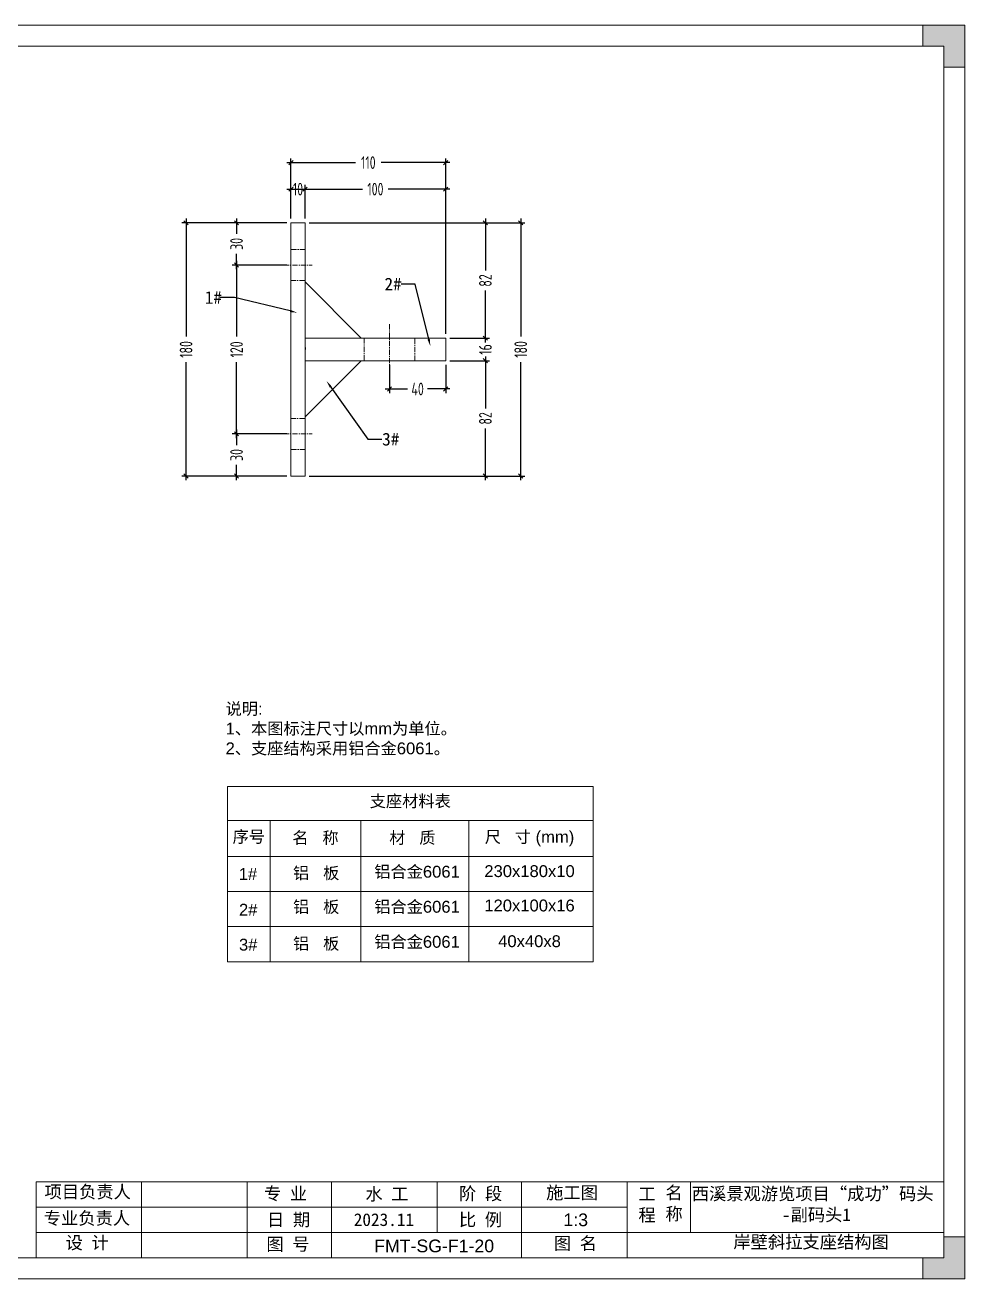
# Model space of a CAD drawing. Header units: millimetres. Extents: x 136606 to 1229059, y 82794 to 127566.
# Drawn here: x 953087 to 953755, y 126455 to 127346 of the extents above; entities that cross this region are included whole.
import ezdxf
from ezdxf import colors
from ezdxf.entities.mleader import LeaderData, LeaderLine
from ezdxf.math import Vec2, Vec3

# ---------------------------------------------------------------- set-up
doc = ezdxf.new("R2010")
doc.units = ezdxf.units.MM
doc.linetypes.add('CENTER', pattern=[0.6, 0.375, -0.075, 0.075, -0.075])
doc.linetypes.add('CENTER2', pattern=[28.575, 19.05, -3.175, 3.175, -3.175])
doc.layers.add('HR-dimension', color=9, linetype='Continuous')
doc.layers.add('标注', color=9, linetype='Continuous')
for name, color, linetype, lineweight in [('加强板', 140, 'Continuous', 18), ('图框', 7, 'Continuous', 13), ('文本', 3, 'Continuous', 13), ('结构', 4, 'Continuous', 18), ('虚线', 1, 'CENTER2', 0)]:
    doc.layers.add(name, color=color, linetype=linetype, lineweight=lineweight)
doc.styles.add('Arial', font='arial.ttf')
doc.styles.add('hztxt', font='ros1.shx', dxfattribs={"width": 0.8, "bigfont": 'hztxt.shx'})
doc.styles.get("Standard").update_dxf_attribs({"font": 'arial.ttf'})
doc.dimstyles.new('DIM-3', dxfattribs={"dimscale": 3, "dimtxt": 3, "dimasz": 1, "dimexe": 1, "dimexo": 1, "dimgap": 1, "dimtad": 0, "dimdec": 1, "dimrnd": 0.0005, "dimzin": 9, "dimdsep": 46, "dimtxsty": 'hztxt', "dimblk": 'OBLIQUE', "dimcen": 0, "dimdle": 1, "dimclrd": 9, "dimclre": 9, "dimclrt": 2, "dimazin": 2, "dimtfac": 1, "dimtdec": 1, "dimtofl": 0, "dimtmove": 0, "dimatfit": 3, "dimfxl": 1, "dimarcsym": 2})

# ---------------------------------------------------------------- blocks, each defined once
blk = doc.blocks.new('_Oblique')
at = {"color": 0, "linetype": 'ByBlock', "lineweight": -2}
blk.add_line((-0.5, -0.5), (0.5, 0.5), dxfattribs=at)
blk = doc.blocks.new('*D498')
at = {"layer": 'Defpoints', "color": 0, "ltscale": 10, "transparency": 16777216}
for p in [(953386.13, 127229.05), (953286.13, 127205.16), (953386.13, 127123.16)]:
    blk.add_point(p, dxfattribs=at)
at = {"layer": 'HR-dimension', "color": 9, "lineweight": -2, "ltscale": 10, "transparency": 16777216}
for p, q in [((953283.13, 127229.05), (953327.01, 127229.05)), ((953286.13, 127208.16), (953286.13, 127232.05)), ((953389.13, 127229.05), (953345.25, 127229.05)), ((953386.13, 127126.16), (953386.13, 127232.05))]:
    blk.add_line(p, q, dxfattribs=at)
at = {"layer": 'HR-dimension', "color": 9, "lineweight": -2, "ltscale": 10, "transparency": 16777216, "xscale": 3, "yscale": 3, "zscale": 3, "rotation": 180}
blk.add_blockref('_Oblique', (953286.13, 127229.05), dxfattribs=at)
at = {"layer": 'HR-dimension', "color": 9, "lineweight": -2, "ltscale": 10, "transparency": 16777216, "xscale": 3, "yscale": 3, "zscale": 3}
blk.add_blockref('_Oblique', (953386.13, 127229.05), dxfattribs=at)
at = {"layer": 'HR-dimension', "color": 2, "ltscale": 10, "transparency": 16777216, "insert": (953336.13, 127229.05), "char_height": 9, "attachment_point": 5, "style": 'hztxt'}
blk.add_mtext('100', dxfattribs=at)
blk = doc.blocks.new('*D360')
at = {"layer": 'Defpoints', "color": 0, "ltscale": 10, "transparency": 16777216}
for p in [(953386.13, 127247.95), (953276.13, 127205.16), (953386.13, 127123.16)]:
    blk.add_point(p, dxfattribs=at)
at = {"layer": 'HR-dimension', "color": 9, "lineweight": -2, "ltscale": 10, "transparency": 16777216}
for p, q in [((953273.13, 127247.95), (953322.01, 127247.95)), ((953276.13, 127208.16), (953276.13, 127250.95)), ((953389.13, 127247.95), (953340.25, 127247.95)), ((953386.13, 127126.16), (953386.13, 127250.95))]:
    blk.add_line(p, q, dxfattribs=at)
at = {"layer": 'HR-dimension', "color": 9, "lineweight": -2, "ltscale": 10, "transparency": 16777216, "xscale": 3, "yscale": 3, "zscale": 3, "rotation": 180}
blk.add_blockref('_Oblique', (953276.13, 127247.95), dxfattribs=at)
at = {"layer": 'HR-dimension', "color": 9, "lineweight": -2, "ltscale": 10, "transparency": 16777216, "xscale": 3, "yscale": 3, "zscale": 3}
blk.add_blockref('_Oblique', (953386.13, 127247.95), dxfattribs=at)
at = {"layer": 'HR-dimension', "color": 2, "ltscale": 10, "transparency": 16777216, "insert": (953331.13, 127247.95), "char_height": 9, "attachment_point": 5, "style": 'hztxt'}
blk.add_mtext('110', dxfattribs=at)
blk = doc.blocks.new('*D499')
at = {"layer": 'Defpoints', "color": 0, "ltscale": 10, "transparency": 16777216}
for p in [(953386.13, 127107.16), (953414.28, 127107.16), (953286.13, 127025.16)]:
    blk.add_point(p, dxfattribs=at)
at = {"layer": 'HR-dimension', "color": 9, "lineweight": -2, "ltscale": 10, "transparency": 16777216}
for p, q in [((953389.13, 127107.16), (953417.28, 127107.16)), ((953414.28, 127110.16), (953414.28, 127073.24)), ((953414.28, 127022.16), (953414.28, 127059.08)), ((953289.13, 127025.16), (953417.28, 127025.16))]:
    blk.add_line(p, q, dxfattribs=at)
at = {"layer": 'HR-dimension', "color": 9, "lineweight": -2, "ltscale": 10, "transparency": 16777216, "xscale": 3, "yscale": 3, "zscale": 3}
for p, rotation in [((953414.28, 127107.16), 90), ((953414.28, 127025.16), 270)]:
    blk.add_blockref('_Oblique', p, dxfattribs=dict(at, rotation=rotation))
at = {"layer": 'HR-dimension', "color": 2, "ltscale": 10, "transparency": 16777216, "insert": (953414.28, 127066.16), "char_height": 9, "attachment_point": 5, "rotation": 90, "style": 'hztxt'}
blk.add_mtext('82', dxfattribs=at)
blk = doc.blocks.new('*D361')
at = {"layer": 'Defpoints', "color": 0, "ltscale": 10, "transparency": 16777216}
for p in [(953386.13, 127123.16), (953414.28, 127123.16), (953386.13, 127107.16)]:
    blk.add_point(p, dxfattribs=at)
at = {"layer": 'HR-dimension', "color": 9, "lineweight": -2, "ltscale": 10, "transparency": 16777216}
for p, q in [((953389.13, 127123.16), (953417.28, 127123.16)), ((953414.28, 127123.16), (953414.28, 127126.16)), ((953389.13, 127107.16), (953417.28, 127107.16)), ((953414.28, 127107.16), (953414.28, 127104.16))]:
    blk.add_line(p, q, dxfattribs=at)
at = {"layer": 'HR-dimension', "color": 9, "lineweight": -2, "ltscale": 10, "transparency": 16777216, "xscale": 3, "yscale": 3, "zscale": 3}
for p, rotation in [((953414.28, 127123.16), 270), ((953414.28, 127107.16), 90)]:
    blk.add_blockref('_Oblique', p, dxfattribs=dict(at, rotation=rotation))
at = {"layer": 'HR-dimension', "color": 2, "ltscale": 10, "transparency": 16777216, "insert": (953414.28, 127115.16), "char_height": 9, "attachment_point": 5, "rotation": 90, "style": 'hztxt'}
blk.add_mtext('16', dxfattribs=at)
blk = doc.blocks.new('*D362')
at = {"layer": 'Defpoints', "color": 0, "ltscale": 10, "transparency": 16777216}
for p in [(953286.13, 127205.16), (953414.28, 127205.16), (953386.13, 127123.16)]:
    blk.add_point(p, dxfattribs=at)
at = {"layer": 'HR-dimension', "color": 9, "lineweight": -2, "ltscale": 10, "transparency": 16777216}
for p, q in [((953289.13, 127205.16), (953417.28, 127205.16)), ((953414.28, 127208.16), (953414.28, 127171.24)), ((953414.28, 127120.16), (953414.28, 127157.08)), ((953389.13, 127123.16), (953417.28, 127123.16))]:
    blk.add_line(p, q, dxfattribs=at)
at = {"layer": 'HR-dimension', "color": 9, "lineweight": -2, "ltscale": 10, "transparency": 16777216, "xscale": 3, "yscale": 3, "zscale": 3}
for p, rotation in [((953414.28, 127205.16), 90), ((953414.28, 127123.16), 270)]:
    blk.add_blockref('_Oblique', p, dxfattribs=dict(at, rotation=rotation))
at = {"layer": 'HR-dimension', "color": 2, "ltscale": 10, "transparency": 16777216, "insert": (953414.28, 127164.16), "char_height": 9, "attachment_point": 5, "rotation": 90, "style": 'hztxt'}
blk.add_mtext('82', dxfattribs=at)
blk = doc.blocks.new('*D363')
at = {"layer": 'Defpoints', "color": 0, "ltscale": 10, "transparency": 16777216}
for p in [(953286.13, 127205.16), (953439.4, 127205.16), (953286.13, 127025.16)]:
    blk.add_point(p, dxfattribs=at)
at = {"layer": 'HR-dimension', "color": 9, "lineweight": -2, "ltscale": 10, "transparency": 16777216}
for p, q in [((953289.13, 127205.16), (953442.4, 127205.16)), ((953439.4, 127208.16), (953439.4, 127124.28)), ((953439.4, 127022.16), (953439.4, 127106.04)), ((953289.13, 127025.16), (953442.4, 127025.16))]:
    blk.add_line(p, q, dxfattribs=at)
at = {"layer": 'HR-dimension', "color": 9, "lineweight": -2, "ltscale": 10, "transparency": 16777216, "xscale": 3, "yscale": 3, "zscale": 3}
for p, rotation in [((953439.4, 127205.16), 90), ((953439.4, 127025.16), 270)]:
    blk.add_blockref('_Oblique', p, dxfattribs=dict(at, rotation=rotation))
at = {"layer": 'HR-dimension', "color": 2, "ltscale": 10, "transparency": 16777216, "insert": (953439.4, 127115.16), "char_height": 9, "attachment_point": 5, "rotation": 90, "style": 'hztxt'}
blk.add_mtext('180', dxfattribs=at)
blk = doc.blocks.new('*D485')
at = {"layer": 'Defpoints', "color": 0, "ltscale": 10, "transparency": 16777216}
for p in [(953286.13, 127229.05), (953276.13, 127205.16), (953286.13, 127205.16)]:
    blk.add_point(p, dxfattribs=at)
at = {"layer": 'HR-dimension', "color": 9, "lineweight": -2, "ltscale": 10, "transparency": 16777216}
for p, q in [((953273.13, 127229.05), (953289.13, 127229.05)), ((953276.13, 127208.16), (953276.13, 127232.05)), ((953286.13, 127208.16), (953286.13, 127232.05))]:
    blk.add_line(p, q, dxfattribs=at)
at = {"layer": 'HR-dimension', "color": 9, "lineweight": -2, "ltscale": 10, "transparency": 16777216, "xscale": 3, "yscale": 3, "zscale": 3, "rotation": 180}
blk.add_blockref('_Oblique', (953276.13, 127229.05), dxfattribs=at)
at = {"layer": 'HR-dimension', "color": 9, "lineweight": -2, "ltscale": 10, "transparency": 16777216, "xscale": 3, "yscale": 3, "zscale": 3}
blk.add_blockref('_Oblique', (953286.13, 127229.05), dxfattribs=at)
at = {"layer": 'HR-dimension', "color": 2, "ltscale": 10, "transparency": 16777216, "insert": (953281.13, 127229.05), "char_height": 9, "attachment_point": 5, "style": 'hztxt'}
blk.add_mtext('10', dxfattribs=at)
blk = doc.blocks.new('GW-TK')
at = {"layer": '图框', "linetype": 'Continuous', "lineweight": 0}
h = blk.add_hatch(color=256, dxfattribs=at)
h.dxf.hatch_style = 1
h.paths.add_polyline_path([(927593.55, 464715.01), (927593.55, 464710.01), (927598.55, 464710.01), (927598.55, 464705.01), (927603.55, 464705.01), (927603.55, 464715.01)])
h = blk.add_hatch(color=256, dxfattribs=at)
h.dxf.hatch_style = 1
h.paths.add_polyline_path([(927603.55, 464418.01), (927603.55, 464428.01), (927598.55, 464428.01), (927598.55, 464423.01), (927593.55, 464423.01), (927593.55, 464418.01)])
at = {"layer": '图框', "linetype": 'Continuous'}
for p, q in [((927383.55, 464441.02), (927383.55, 464423.01)), ((927408.55, 464441.02), (927408.55, 464423.01)), ((927433.55, 464441.02), (927433.55, 464423.01)), ((927453.55, 464441.02), (927453.55, 464423.01)), ((927478.55, 464441.02), (927478.55, 464429.01)), ((927498.55, 464441.02), (927498.55, 464423.01)), ((927523.55, 464441.02), (927523.55, 464423.01)), ((927538.55, 464441.02), (927538.55, 464429.01)), ((927383.55, 464435.01), (927523.55, 464435.01)), ((927451.56, 464429.01), (927383.55, 464429.01)), ((927383.55, 464429.01), (927598.55, 464429.01))]:
    blk.add_line(p, q, dxfattribs=at)
at = {"layer": '图框'}
for points in [[(927183.55, 464715.01), (927603.55, 464715.01), (927603.55, 464418.01), (927183.55, 464418.01)], [(927188.55, 464710.01), (927598.55, 464710.01), (927598.55, 464423.01), (927188.55, 464423.01)]]:
    blk.add_lwpolyline(points, close=True, dxfattribs=at)
at = {"layer": '图框', "linetype": 'Continuous', "lineweight": 0}
for points in [[(927598.55, 464705.01), (927598.55, 464710.01), (927593.55, 464710.01), (927593.55, 464715.01), (927603.55, 464715.01), (927603.55, 464705.01)], [(927598.55, 464428.01), (927598.55, 464423.01), (927593.55, 464423.01), (927593.55, 464418.01), (927603.55, 464418.01), (927603.55, 464428.01)]]:
    blk.add_lwpolyline(points, close=True, dxfattribs=at)
at = {"layer": '图框', "linetype": 'Continuous'}
blk.add_lwpolyline([(927383.55, 464441.02), (927598.55, 464441.02)], dxfattribs=at)
at = {"layer": '图框', "linetype": 'Continuous', "char_height": 3, "attachment_point": 1}
for s, width, heights, insert in [('{\\fSimSun|b0|i0|c134|p2;项目负责人}', 26.0225, [0], (927385.56, 464440.15)), ('{\\fSimSun|b0|i0|c134|p2;名 称}', 5.2119, [0], (927532.62, 464439.93)), ('{\\fSimSun|b0|i0|c134|p2;专 业}', 12.8345, [0], (927437.53, 464439.73)), ('{\\fSimSun|b0|i0|c134|p2;阶 段}', 17.4775, [0], (927483.73, 464439.73)), ('{\\fSimSun|b0|i0|c134|p2;工 程}', 5.2119, [0], (927526.21, 464439.66)), ('{\\fSimSun|b0|i0|c134|p2;专业负责人}', 24.6361, [2.04], (927385.39, 464433.9)), ('{\\fSimSun|b0|i0|c134|p2;日 期}', 11.224, [0], (927438.25, 464433.55)), ('{\\fSimSun|b0|i0|c134|p2;比 例}', 10.9146, [0], (927483.71, 464433.55)), ('{\\fSimSun|b0|i0|c134|p2;设 计}', 16.2353, [0], (927390.55, 464428.09)), ('{\\fSimSun|b0|i0|c134|p2;图 号}', 23.6261, [0], (927438.11, 464427.75)), ('{\\fSimSun|b0|i0|c134|p2;图 名}', 12.066, [0], (927506.19, 464427.94))]:
    blk.add_mtext_dynamic_manual_height_columns(s, width=width, gutter_width=17.5, heights=heights, dxfattribs=dict(at, insert=insert))
at = {"layer": '图框', "color": 3, "linetype": 'Continuous', "char_height": 3, "attachment_point": 1}
for s, width, insert in [('\\pt9;{\\fSimSun|b0|i0|c134|p2;施工图}', 18.6303, (927504.36, 464439.94)), ('{\\fSimSun|b0|i0|c134|p2;水 工}', 11.224, (927461.55, 464439.63)), ('\\pi0.39911,t9.39911;{\\fSimSun|b0|i0|c134|p2;西溪景观游览项目“成功”码头\\P\\pi21.75744,t30.75744;-副码头1}', 60.0149, (927538.45, 464439.71)), ('{\\fSimSun|b0|i0|c134|p2;2023.11}', 11.224, (927458.8, 464433.55))]:
    blk.add_mtext_dynamic_manual_height_columns(s, width=width, gutter_width=17.5, heights=[0], dxfattribs=dict(at, insert=insert))
blk = doc.blocks.new('*D487')
at = {"layer": 'Defpoints', "color": 0, "ltscale": 10, "transparency": 16777216}
for p in [(953346.13, 127107.16), (953386.13, 127107.16), (953346.13, 127087.06)]:
    blk.add_point(p, dxfattribs=at)
at = {"layer": 'HR-dimension', "color": 9, "lineweight": -2, "ltscale": 10, "transparency": 16777216}
for p, q in [((953346.13, 127104.16), (953346.13, 127084.06)), ((953386.13, 127104.16), (953386.13, 127084.06)), ((953343.13, 127087.06), (953359.05, 127087.06)), ((953389.13, 127087.06), (953373.21, 127087.06))]:
    blk.add_line(p, q, dxfattribs=at)
at = {"layer": 'HR-dimension', "color": 9, "lineweight": -2, "ltscale": 10, "transparency": 16777216, "xscale": 3, "yscale": 3, "zscale": 3, "rotation": 180}
blk.add_blockref('_Oblique', (953346.13, 127087.06), dxfattribs=at)
at = {"layer": 'HR-dimension', "color": 9, "lineweight": -2, "ltscale": 10, "transparency": 16777216, "xscale": 3, "yscale": 3, "zscale": 3}
blk.add_blockref('_Oblique', (953386.13, 127087.06), dxfattribs=at)
at = {"layer": 'HR-dimension', "color": 2, "ltscale": 10, "transparency": 16777216, "insert": (953366.13, 127087.06), "char_height": 9, "attachment_point": 5, "style": 'hztxt'}
blk.add_mtext('40', dxfattribs=at)
blk = doc.blocks.new('*D352')
at = {"layer": 'Defpoints', "color": 0, "ltscale": 10, "transparency": 16777216}
for p in [(953276.13, 127205.16), (953237.48, 127175.16), (953276.13, 127175.16)]:
    blk.add_point(p, dxfattribs=at)
at = {"layer": 'HR-dimension', "color": 9, "lineweight": -2, "ltscale": 10, "transparency": 16777216}
for p, q in [((953273.13, 127205.16), (953234.48, 127205.16)), ((953237.48, 127208.16), (953237.48, 127197.24)), ((953237.48, 127172.16), (953237.48, 127183.08)), ((953273.13, 127175.16), (953234.48, 127175.16))]:
    blk.add_line(p, q, dxfattribs=at)
at = {"layer": 'HR-dimension', "color": 9, "lineweight": -2, "ltscale": 10, "transparency": 16777216, "xscale": 3, "yscale": 3, "zscale": 3}
for p, rotation in [((953237.48, 127205.16), 90), ((953237.48, 127175.16), 270)]:
    blk.add_blockref('_Oblique', p, dxfattribs=dict(at, rotation=rotation))
at = {"layer": 'HR-dimension', "color": 2, "ltscale": 10, "transparency": 16777216, "insert": (953237.48, 127190.16), "char_height": 9, "attachment_point": 5, "rotation": 90, "style": 'hztxt'}
blk.add_mtext('30', dxfattribs=at)
blk = doc.blocks.new('*D353')
at = {"layer": 'Defpoints', "color": 0, "ltscale": 10, "transparency": 16777216}
for p in [(953276.13, 127175.16), (953237.48, 127055.16), (953276.13, 127055.16)]:
    blk.add_point(p, dxfattribs=at)
at = {"layer": 'HR-dimension', "color": 9, "lineweight": -2, "ltscale": 10, "transparency": 16777216}
for p, q in [((953273.13, 127175.16), (953234.48, 127175.16)), ((953237.48, 127178.16), (953237.48, 127124.28)), ((953237.48, 127052.16), (953237.48, 127106.04)), ((953273.13, 127055.16), (953234.48, 127055.16))]:
    blk.add_line(p, q, dxfattribs=at)
at = {"layer": 'HR-dimension', "color": 9, "lineweight": -2, "ltscale": 10, "transparency": 16777216, "xscale": 3, "yscale": 3, "zscale": 3}
for p, rotation in [((953237.48, 127175.16), 90), ((953237.48, 127055.16), 270)]:
    blk.add_blockref('_Oblique', p, dxfattribs=dict(at, rotation=rotation))
at = {"layer": 'HR-dimension', "color": 2, "ltscale": 10, "transparency": 16777216, "insert": (953237.48, 127115.16), "char_height": 9, "attachment_point": 5, "rotation": 90, "style": 'hztxt'}
blk.add_mtext('120', dxfattribs=at)
blk = doc.blocks.new('*D354')
at = {"layer": 'Defpoints', "color": 0, "ltscale": 10, "transparency": 16777216}
for p in [(953276.13, 127055.16), (953237.48, 127025.16), (953276.13, 127025.16)]:
    blk.add_point(p, dxfattribs=at)
at = {"layer": 'HR-dimension', "color": 9, "lineweight": -2, "ltscale": 10, "transparency": 16777216}
for p, q in [((953237.48, 127058.16), (953237.48, 127047.24)), ((953273.13, 127055.16), (953234.48, 127055.16)), ((953237.48, 127022.16), (953237.48, 127033.08)), ((953273.13, 127025.16), (953234.48, 127025.16))]:
    blk.add_line(p, q, dxfattribs=at)
at = {"layer": 'HR-dimension', "color": 9, "lineweight": -2, "ltscale": 10, "transparency": 16777216, "xscale": 3, "yscale": 3, "zscale": 3}
for p, rotation in [((953237.48, 127055.16), 90), ((953237.48, 127025.16), 270)]:
    blk.add_blockref('_Oblique', p, dxfattribs=dict(at, rotation=rotation))
at = {"layer": 'HR-dimension', "color": 2, "ltscale": 10, "transparency": 16777216, "insert": (953237.48, 127040.16), "char_height": 9, "attachment_point": 5, "rotation": 90, "style": 'hztxt'}
blk.add_mtext('30', dxfattribs=at)
blk = doc.blocks.new('*D355')
at = {"layer": 'Defpoints', "color": 0, "ltscale": 10, "transparency": 16777216}
for p in [(953201.61, 127205.16), (953276.13, 127205.16), (953276.13, 127025.16)]:
    blk.add_point(p, dxfattribs=at)
at = {"layer": 'HR-dimension', "color": 9, "lineweight": -2, "ltscale": 10, "transparency": 16777216}
for p, q in [((953273.13, 127205.16), (953198.61, 127205.16)), ((953201.61, 127208.16), (953201.61, 127124.28)), ((953201.61, 127022.16), (953201.61, 127106.04)), ((953273.13, 127025.16), (953198.61, 127025.16))]:
    blk.add_line(p, q, dxfattribs=at)
at = {"layer": 'HR-dimension', "color": 9, "lineweight": -2, "ltscale": 10, "transparency": 16777216, "xscale": 3, "yscale": 3, "zscale": 3}
for p, rotation in [((953201.61, 127205.16), 90), ((953201.61, 127025.16), 270)]:
    blk.add_blockref('_Oblique', p, dxfattribs=dict(at, rotation=rotation))
at = {"layer": 'HR-dimension', "color": 2, "ltscale": 10, "transparency": 16777216, "insert": (953201.61, 127115.16), "char_height": 9, "attachment_point": 5, "rotation": 90, "style": 'hztxt'}
blk.add_mtext('180', dxfattribs=at)

msp = doc.modelspace()

# ---------------------------------------------------------------- linework, layer by layer
msp.add_line((953286.127, 127116.5593), (953286.127, 127115.1593))
at = {"layer": '加强板', "color": 3}
for points in [[(953286.127, 127163.1593), (953286.127, 127123.1593), (953326.127, 127123.1593), (953286.127, 127163.1593)], [(953286.127, 127067.1593), (953286.127, 127107.1593), (953326.127, 127107.1593), (953286.127, 127067.1593)]]:
    msp.add_lwpolyline(points, dxfattribs=at)
msp.add_lwpolyline([(953386.127, 127123.1593), (953286.127, 127123.1593), (953286.127, 127107.1593), (953386.127, 127107.1593)], close=True, dxfattribs=at)
at = {"layer": '文本'}
for p, q in [((953231.0005, 126804.5549), (953231.0005, 126680.0725)), ((953231.0005, 126804.5549), (953490.8773, 126804.5549)), ((953490.8773, 126804.5549), (953490.8773, 126680.0725)), ((953231.0005, 126780.35), (953490.8773, 126780.35)), ((953261.2926, 126780.35), (953261.2926, 126680.0725)), ((953325.8761, 126780.35), (953325.8761, 126680.0725)), ((953402.4737, 126780.35), (953402.4737, 126680.0725)), ((953490.8773, 126780.35), (953490.8773, 126680.3501)), ((953231.0005, 126754.7619), (953490.8773, 126754.7619)), ((953231.0005, 126729.8655), (953490.8773, 126729.8655)), ((953231.0005, 126704.969), (953490.8773, 126704.969)), ((953231.0005, 126680.0725), (953490.8773, 126680.0725))]:
    msp.add_line(p, q, dxfattribs=at)
at = {"layer": '结构', "color": 6}
msp.add_lwpolyline([(953276.127, 127205.1593), (953286.127, 127205.1593), (953286.127, 127025.1593), (953276.127, 127025.1593)], close=True, dxfattribs=at)
at = {"layer": '虚线', "color": 1, "linetype": 'CENTER', "ltscale": 10}
for points in [[(953286.127, 127164.1593), (953286.127, 127186.1593), (953276.127, 127186.1593), (953276.127, 127164.1593)], [(953364.127, 127123.1593), (953328.127, 127123.1593), (953328.127, 127107.1593), (953364.127, 127107.1593)], [(953286.127, 127066.1593), (953286.127, 127044.1593), (953276.127, 127044.1593), (953276.127, 127066.1593)]]:
    msp.add_lwpolyline(points, close=True, dxfattribs=at)
for points in [[(953271.127, 127175.1593), (953291.127, 127175.1593)], [(953346.127, 127133.1593), (953346.127, 127101.1593)], [(953271.127, 127055.1593), (953291.127, 127055.1593)]]:
    msp.add_lwpolyline(points, dxfattribs=at)

# ---------------------------------------------------------------- block references
at = {"layer": '文本', "xscale": 3, "yscale": 3, "zscale": 3}
msp.add_blockref('GW-TK', (-1829055.6517, -1266799.3827), dxfattribs=at)

# ---------------------------------------------------------------- texts
at = {"layer": '文本', "style": 'Arial'}
for p in [(953335.3627, 126739.793), (953335.3627, 126714.8965), (953335.3627, 126690)]:
    msp.add_text('铝合金6061', height=8.4375, dxfattribs=at).set_placement(p)
at = {"layer": '文本', "insert": (953229.7142, 126864.0296), "char_height": 8.4375, "attachment_point": 1, "style": 'Arial'}
msp.add_mtext_dynamic_manual_height_columns('{\\fSimSun|b0|i0|c134|p2;说明}:\\P1{\\fSimSun|b0|i0|c134|p2;、本图标注尺寸以}mm{\\fSimSun|b0|i0|c134|p2;为单位。\\P}2{\\fSimSun|b0|i0|c134|p2;、支座结构采用铝合金}6061{\\fSimSun|b0|i0|c134|p2;。}', width=222.370067, gutter_width=12.5, heights=[0], dxfattribs=at)
at = {"layer": '文本', "char_height": 8.4375, "attachment_point": 5, "style": 'Arial'}
for s, insert in [('支座材料表', (953360.933, 126793.7284)), ('序号', (953246.1796, 126768.4345)), ('名   称', (953293.5355, 126767.7198)), ('材   质', (953362.3977, 126767.7198)), ('尺   寸 (mm)', (953445.645, 126767.5358)), ('1#', (953245.6026, 126742.401)), ('铝   板', (953294.0815, 126742.6082)), ('230x180x10', (953445.645, 126744.3751)), ('2#', (953245.7532, 126717.0096)), ('铝   板', (953294.0815, 126718.6105)), ('120x100x16', (953445.645, 126719.9632)), ('3#', (953245.7532, 126692.1131)), ('铝   板', (953294.0815, 126692.4592)), ('40x40x8', (953445.645, 126694.5822))]:
    msp.add_mtext(s, dxfattribs=dict(at, insert=insert))
at = {"layer": '文本', "color": 6, "char_height": 9, "attachment_point": 1, "style": 'Arial'}
for s, width, gutter_width, heights, insert in [('1:3', 19.702496, 1.4062, [0], (953469.7528, 126501.1484)), ('{\\C256;FMT-SG-F1-20}', 69.470087, 0, [9.4744], (953335.2782, 126482.6042)), ('岸壁斜拉支座结构图', 164.493338, 1.4062, [0], (953590.4655, 126485.4124))]:
    msp.add_mtext_dynamic_manual_height_columns(s, width=width, gutter_width=gutter_width, heights=heights, dxfattribs=dict(at, insert=insert))

# ---------------------------------------------------------------- dimensions: what is measured, and where the dimension line sits
at = {"layer": 'HR-dimension', "ltscale": 10}
for base, p1, p2, picture, middle in [((953386.127, 127247.9479), (953276.127, 127205.1593), (953386.127, 127123.1593), '*D360', (953331.127, 127247.9479)), ((953386.127, 127229.0547), (953286.127, 127205.1593), (953386.127, 127123.1593), '*D498', (953336.127, 127229.0547)), ((953346.127, 127087.0598), (953386.127, 127107.1593), (953346.127, 127107.1593), '*D487', (953366.127, 127087.0598))]:
    dim = msp.add_linear_dim(base=base, p1=p1, p2=p2, dimstyle='DIM-3', dxfattribs=at)
    dim.commit()
    dim.dimension.update_dxf_attribs({"geometry": picture, "text_midpoint": middle})
dim = msp.add_linear_dim(base=(953286.127, 127229.0547), p1=(953276.127, 127205.1593), p2=(953286.127, 127205.1593), dimstyle='DIM-3', dxfattribs=at)
dim.commit()
dim.dimension.update_dxf_attribs({"geometry": '*D485', "text_midpoint": (953281.127, 127229.0547), "dimtype": 160})
for base, p1, p2, picture, middle in [((953201.6149, 127205.1593), (953276.127, 127025.1593), (953276.127, 127205.1593), '*D355', (953201.6149, 127115.1593)), ((953237.4779, 127175.1593), (953276.127, 127205.1593), (953276.127, 127175.1593), '*D352', (953237.4779, 127190.1593)), ((953414.2816, 127205.1593), (953386.127, 127123.1593), (953286.127, 127205.1593), '*D362', (953414.2816, 127164.1593)), ((953439.3996, 127205.1593), (953286.127, 127025.1593), (953286.127, 127205.1593), '*D363', (953439.3996, 127115.1593)), ((953237.4779, 127055.1593), (953276.127, 127175.1593), (953276.127, 127055.1593), '*D353', (953237.4779, 127115.1593)), ((953414.2816, 127123.1593), (953386.127, 127107.1593), (953386.127, 127123.1593), '*D361', (953414.2816, 127115.1593)), ((953414.2816, 127107.1593), (953286.127, 127025.1593), (953386.127, 127107.1593), '*D499', (953414.2816, 127066.1593)), ((953237.4779, 127025.1593), (953276.127, 127055.1593), (953276.127, 127025.1593), '*D354', (953237.4779, 127040.1593))]:
    dim = msp.add_linear_dim(base=base, p1=p1, p2=p2, angle=90, dimstyle='DIM-3', dxfattribs=at)
    dim.commit()
    dim.dimension.update_dxf_attribs({"geometry": picture, "text_midpoint": middle})

# ---------------------------------------------------------------- leaders
at = {"layer": '标注', "color": 6}
ml = msp.add_multileader_mtext('Standard', dxfattribs=at)
ml.set_content('{\\fSimSun|b0|i0|c134|p2;2#}', color=6, style='Arial')
ml.set_leader_properties(color=9)
ml.build(insert=Vec2(0, 0))
ml.multileader.update_dxf_attribs({"dogleg_length": 100, "arrow_head_size": 5})
ctx = ml.context
ctx.base_point, ctx.char_height, ctx.arrow_head_size, ctx.landing_gap_size, ctx.plane_origin = Vec3(953342.3801, 127161.6055), 9, 5, 0.2, Vec3(953262.4246, 258207.6123)
notes = []
notes.append((ctx, [(1, (1, 1, 0), (953364.4301, 127161.6055), (-1, 0), 10, [(0, [(953375.1782, 127117.5211)], 0, [])])]))
ctx.mtext.insert, ctx.mtext.width, ctx.mtext.defined_height, ctx.mtext.flow_direction = Vec3(953342.5801, 127166.1055), 100, 36.9267, 5
ml = msp.add_multileader_mtext('Standard', dxfattribs=at)
ml.set_content('{\\fSimSun|b0|i0|c134|p2;1#}', color=6, style='Arial')
ml.set_leader_properties(color=9)
ml.build(insert=Vec2(0, 0))
ml.multileader.update_dxf_attribs({"dogleg_length": 100, "arrow_head_size": 5})
ctx = ml.context
ctx.base_point, ctx.char_height, ctx.arrow_head_size, ctx.landing_gap_size, ctx.plane_origin = Vec3(953214.6825, 127152.0759), 9, 5, 0.2, Vec3(953170.8888, 258181.7454)
notes.append((ctx, [(1, (1, 1, 0), (953235.9325, 127152.0759), (-1, 0), 10, [(0, [(953280.4461, 127141.3057)], 0, [])])]))
ctx.mtext.insert, ctx.mtext.width, ctx.mtext.defined_height, ctx.mtext.flow_direction = Vec3(953214.8825, 127156.5759), 100, 36.9267, 5
ml = msp.add_multileader_mtext('Standard', dxfattribs=at)
ml.set_content('{\\fSimSun|b0|i0|c134|p2;1#}', color=6, style='Arial')
ml.set_leader_properties(color=9)
ml.build(insert=Vec2(0, 0))
ml.multileader.update_dxf_attribs({"dogleg_length": 100, "arrow_head_size": 5})
ctx = ml.context
ctx.base_point, ctx.char_height, ctx.arrow_head_size, ctx.landing_gap_size, ctx.plane_origin = Vec3(953045.0105, 127140.544), 9, 5, 0.2, Vec3(952970.439, 258161.7146)
notes.append((ctx, [(0, (1, 1, 0), (953035.0105, 127140.544), (1, 0), 10, [(0, [(952975.492, 127125.4171)], 0, [])])]))
ctx.mtext.insert, ctx.mtext.width, ctx.mtext.defined_height, ctx.mtext.flow_direction = Vec3(953045.2105, 127145.044), 100, 36.9267, 5
ml = msp.add_multileader_mtext('Standard', dxfattribs=at)
ml.set_content('{\\fSimSun|b0|i0|c134|p2;3#}', color=6, style='Arial')
ml.set_leader_properties(color=9)
ml.build(insert=Vec2(0, 0))
ml.multileader.update_dxf_attribs({"dogleg_length": 100, "arrow_head_size": 5})
ctx = ml.context
ctx.base_point, ctx.char_height, ctx.arrow_head_size, ctx.landing_gap_size, ctx.plane_origin = Vec3(953340.7198, 127051.4074), 9, 5, 0.2, Vec3(953239.8364, 258071.8638)
notes.append((ctx, [(0, (1, 1, 0), (953330.7198, 127051.4074), (1, 0), 10, [(0, [(953301.5783, 127092.4565)], 0, [])])]))
ctx.mtext.insert, ctx.mtext.width, ctx.mtext.defined_height, ctx.mtext.flow_direction = Vec3(953340.9198, 127055.9074), 100, 36.9267, 5
ml = msp.add_multileader_mtext('Standard', dxfattribs=at)
ml.set_content('{\\fSimSun|b0|i0|c134|p2;1#}', color=6, style='Arial')
ml.set_leader_properties(color=9)
ml.build(insert=Vec2(0, 0))
ml.multileader.update_dxf_attribs({"dogleg_length": 100, "arrow_head_size": 5})
ctx = ml.context
ctx.base_point, ctx.char_height, ctx.arrow_head_size, ctx.landing_gap_size, ctx.plane_origin = Vec3(953054.1579, 126838.8897), 9, 5, 0.2, Vec3(952979.5865, 257860.0602)
notes.append((ctx, [(0, (1, 1, 0), (953044.1579, 126838.8897), (1, 0), 10, [(0, [(952984.6395, 126823.7628)], 0, [])])]))
ctx.mtext.insert, ctx.mtext.width, ctx.mtext.defined_height, ctx.mtext.flow_direction = Vec3(953054.3579, 126843.3897), 100, 36.9267, 5
for ctx, leaders in notes:
    for number, flags, end, landing, length, lines in leaders:
        leader = LeaderData()
        leader.index, (leader.has_last_leader_line, leader.has_dogleg_vector, leader.attachment_direction) = number, flags
        leader.last_leader_point, leader.dogleg_vector, leader.dogleg_length = Vec3(end), Vec3(landing), length
        for number, points, colour, breaks in lines:
            line = LeaderLine()
            line.index, line.vertices, line.color, line.breaks = number, Vec3.list(points), colors.encode_raw_color(colour), breaks
            leader.lines.append(line)
        ctx.leaders.append(leader)

doc.saveas('drawing.dxf')
